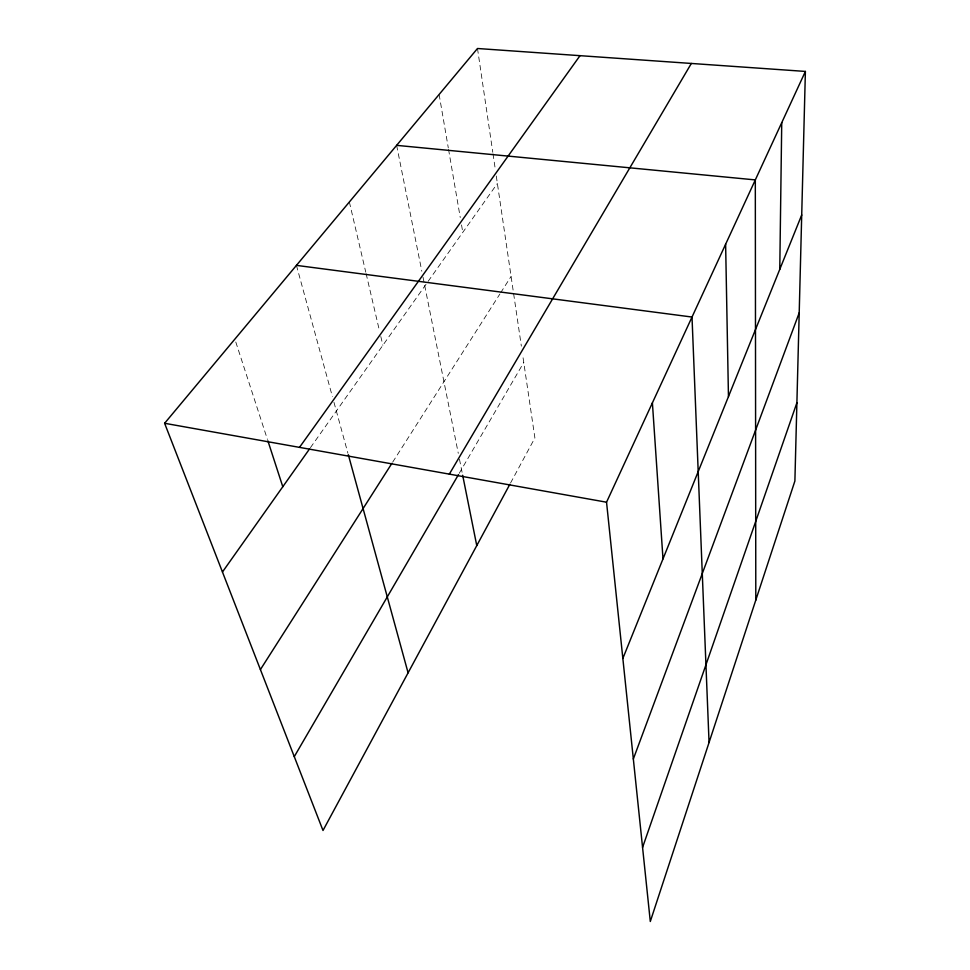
<?xml version="1.0" encoding="UTF-8"?>
<svg xmlns="http://www.w3.org/2000/svg" width="970" height="970" viewBox="0 0 970 970"><rect width="100%" height="100%" fill="white"/><g stroke="black" fill="none" stroke-linecap="round" stroke-linejoin="round"><path stroke-width="0.73" stroke-dasharray="4.85 3.64" d="M510.559 482.987L534.894 437.919L522.672 355.056M459.246 473.299L523.776 362.477M392.68 462.132L499.865 294.031M500.666 292.77L511.093 276.414M310.436 447.655L497.392 183.463M235.783 342.01L267.429 439.434M296.432 265.38L332.358 396.475M333.959 402.295L347.915 453.245M349.358 201.978L365.775 272.182M366.114 273.637L379.44 330.673M380.81 336.529L382.859 345.308M396.633 145.354L421.829 271.236M423.017 277.153L458.289 453.329M459.453 459.186L462.387 473.809M439.119 94.478L448.286 147.84M448.54 149.331L460.253 217.522M461.526 224.931L462.799 232.339M477.495 48.5L492.796 152.314M493.015 153.793L495.415 170.114M496.288 176.043L521.363 346.157"/><path stroke-width="1.45" d="M779.771 269.357L781.735 122.681M805.391 71.428L794.891 481.023L650.3 921.5L606.541 502.205L805.391 71.428L477.495 48.5L164.609 423.284L322.998 830.478L509.844 484.321M642.564 847.428L796.904 402.744M633.337 759.013L799.207 312.825M622.849 658.448L801.717 214.94M294.274 756.636L458.495 474.585M449.328 474.124L691.343 63.45M260.409 669.579L391.88 463.381M222.457 571.997L309.575 448.88M299.5 447.364L580.024 55.666M396.633 145.354L755.315 179.911L755.8 600.139M296.432 265.38L692.01 317.044L709.058 742.499M164.609 423.284L606.541 502.205M267.902 440.865L282.791 486.722M348.315 454.7L408.091 672.828M462.678 475.276L476.767 545.613M652.398 402.865L662.995 558.89M725.621 244.234L728.458 396.572"/></g></svg>
